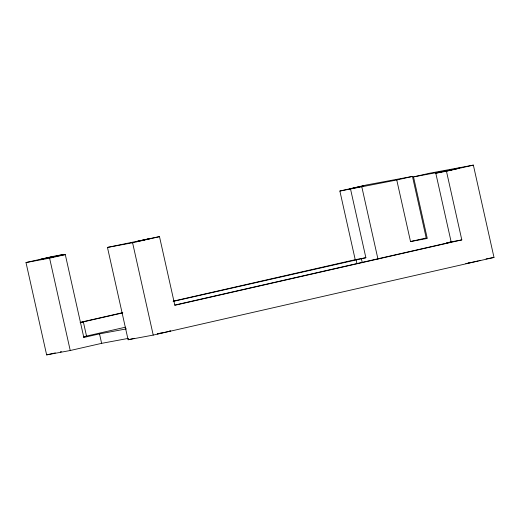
<?xml version="1.0" encoding="UTF-8"?>
<svg xmlns="http://www.w3.org/2000/svg" width="520" height="520" viewBox="0 0 520 520"><rect width="100%" height="100%" fill="white"/><g stroke="black" fill="none" stroke-linecap="round" stroke-linejoin="round"><path stroke-width="0.78" d="M61.289 351.702L60.574 351.91L60.938 351.851M170.553 330.967L168.928 331.37M466.609 263.393L465.887 263.601L467.071 263.38M479.349 260.631L480.064 260.423L479.7 260.481M157.216 333.892L158.249 333.638M467.636 263.146L469.027 262.821M478.316 260.877L468.293 263.127M159.64 333.313L160.751 333.06M166.426 331.955L167.537 331.702M469.586 262.691L470.691 262.438M128.577 338.344L101.627 343.35L70.239 350.506L46.638 354.887L26 262.555L52.904 256.425L63.564 254.442L52.351 256.997L65.293 254.592L83.817 337.454L99.509 333.879L126.458 328.874M339.872 191.042L366.776 184.906L412.457 176.423L426.212 237.978L410.521 241.553L396.76 179.998L339.872 191.042L355.219 259.695L365.879 257.719L350.532 189.059M26 262.555L49.602 258.173L65.293 254.592M396.76 179.998L412.457 176.423M410.521 241.553L427.271 238.446L413.51 176.891L429.201 173.316L473.363 165.113L494 257.445L153.225 335.094L128.102 339.755L107.465 247.422L159.49 236.626L174.837 305.286L461.806 239.902L446.459 171.243L435.799 173.225L451.146 241.878L461.806 239.902M435.799 173.225L447.012 170.671L413.51 176.891M107.465 247.422L132.587 242.762L159.49 236.626M446.459 171.243L473.363 165.113M80.106 322.381L122.798 312.65M173.394 301.125L355.219 259.695M80.438 322.53L122.415 312.962M173.108 301.411L365.879 257.719M80.405 322.764L83.395 322.082L86.567 336.284L83.427 336.999M451.146 241.878L446.661 242.905L451.99 241.911L174.785 305.071M84.409 336.55L125.593 327.171M46.638 354.887L55.334 352.904M128.102 339.755L134.375 338.325M161.909 332.793L163.124 332.521M165.874 332.079L162.201 332.904M474.363 261.612L475.534 261.358M160.446 333.288L161.616 333.034M157.684 333.879L158.906 333.619M169.494 331.136L170.313 330.974M80.347 322.647L83.395 322.082M486.044 258.921L494 257.445M83.525 336.85L86.567 336.284M361.738 186.505L377.969 259.11M361.394 258.739L362.278 262.685M356.063 259.727L356.947 263.673M132.587 242.762L153.225 335.094M99.509 333.879L101.627 343.35M49.602 258.173L70.239 350.506M40.053 259.526L54.113 256.399L40.053 259.526M135.98 241.709L150.04 238.583L135.98 241.709M349.447 189.033L363.5 185.906L349.447 189.033M445.374 171.217L459.426 168.09L445.374 171.217"/></g></svg>
